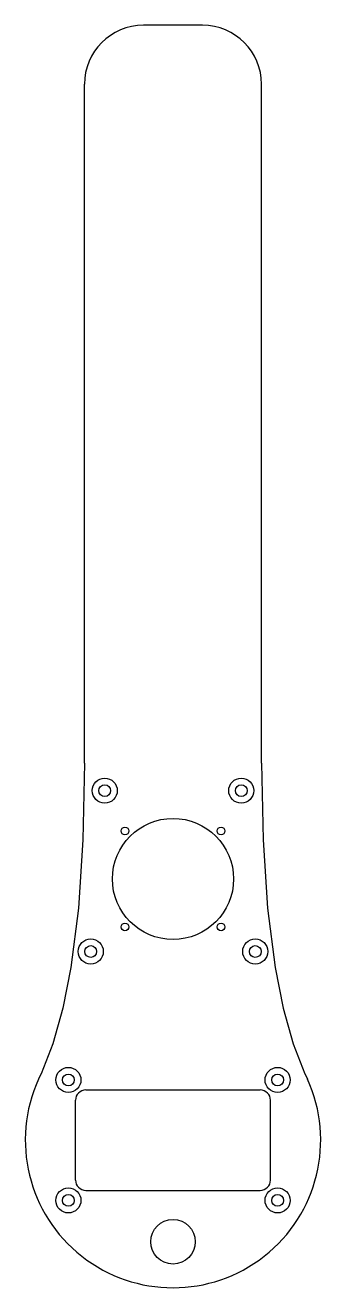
# Model space of a CAD drawing. Extents: x -50 to 50, y -146 to 282.
import ezdxf

# ---------------------------------------------------------------- set-up
doc = ezdxf.new("R2010")
doc.units = 0
doc.layers.add('MODELSKETCH_VISIBLE', color=7, linetype='CONTINUOUS')

msp = doc.modelspace()

# ---------------------------------------------------------------- linework, layer by layer
at = {"layer": 'MODELSKETCH_VISIBLE'}
for p, q in [((10, 281.56), (-10, 281.56)), ((-30, 31.56), (-30, 261.56)), ((30, 31.56), (30, 261.56)), ((-29.5, -79.15), (29.5, -79.15)), ((-33, -109.65), (-33, -82.65)), ((33, -109.65), (33, -82.65)), ((-29.5, -113.15), (29.5, -113.15))]:
    msp.add_line(p, q, dxfattribs=at)
for points in [[(-30, 31.56), (-30.51, 5.56), (-32.04, -17.52), (-34.59, -37.68), (-37.31, -51.47), (-40.67, -63.46), (-44.65, -73.64)], [(30, 31.56), (30.51, 5.56), (32.04, -17.52), (34.59, -37.68), (37.31, -51.47), (40.67, -63.46), (44.65, -73.64)], [(-44.65, -73.64), (-45.13, -74.67), (-45.52, -75.46)], [(44.65, -73.64), (45.13, -74.67), (45.52, -75.46)]]:
    msp.add_lwpolyline(points, dxfattribs=at)
for centre, radius in [((-23.1, 22.26), 4.25), ((23.1, 22.26), 4.25), ((-23.1, 22.26), 2), ((23.1, 22.26), 2), ((0, -7.65), 20.5), ((-16.25, 8.6), 1.3), ((16.25, 8.6), 1.3), ((-16.25, -23.9), 1.3), ((16.25, -23.9), 1.3), ((-27.84, -32.24), 4.25), ((27.84, -32.24), 4.25), ((-27.84, -32.24), 2), ((27.84, -32.24), 2), ((-35.4, -75.74), 4.25), ((35.4, -75.74), 4.25), ((-35.4, -75.74), 2), ((35.4, -75.74), 2), ((-35.4, -116.56), 4.25), ((-35.4, -116.56), 2), ((35.4, -116.56), 4.25), ((35.4, -116.56), 2), ((0, -130.57), 7.55)]:
    msp.add_circle(centre, radius, dxfattribs=at)
for centre, radius, start, end in [((-10, 261.56), 20, 90, 180), ((10, 261.56), 20, 0, 90), ((0, -96.15), 50, 155.556, 24.444), ((0, -96.15), 50, 155.556, 24.444), ((-29.5, -82.65), 3.5, 90, 180), ((29.5, -82.65), 3.5, 0, 90), ((-29.5, -109.65), 3.5, 180, 270), ((29.5, -109.65), 3.5, 270, 0)]:
    msp.add_arc(centre, radius, start, end, dxfattribs=at)

doc.saveas('drawing.dxf')
